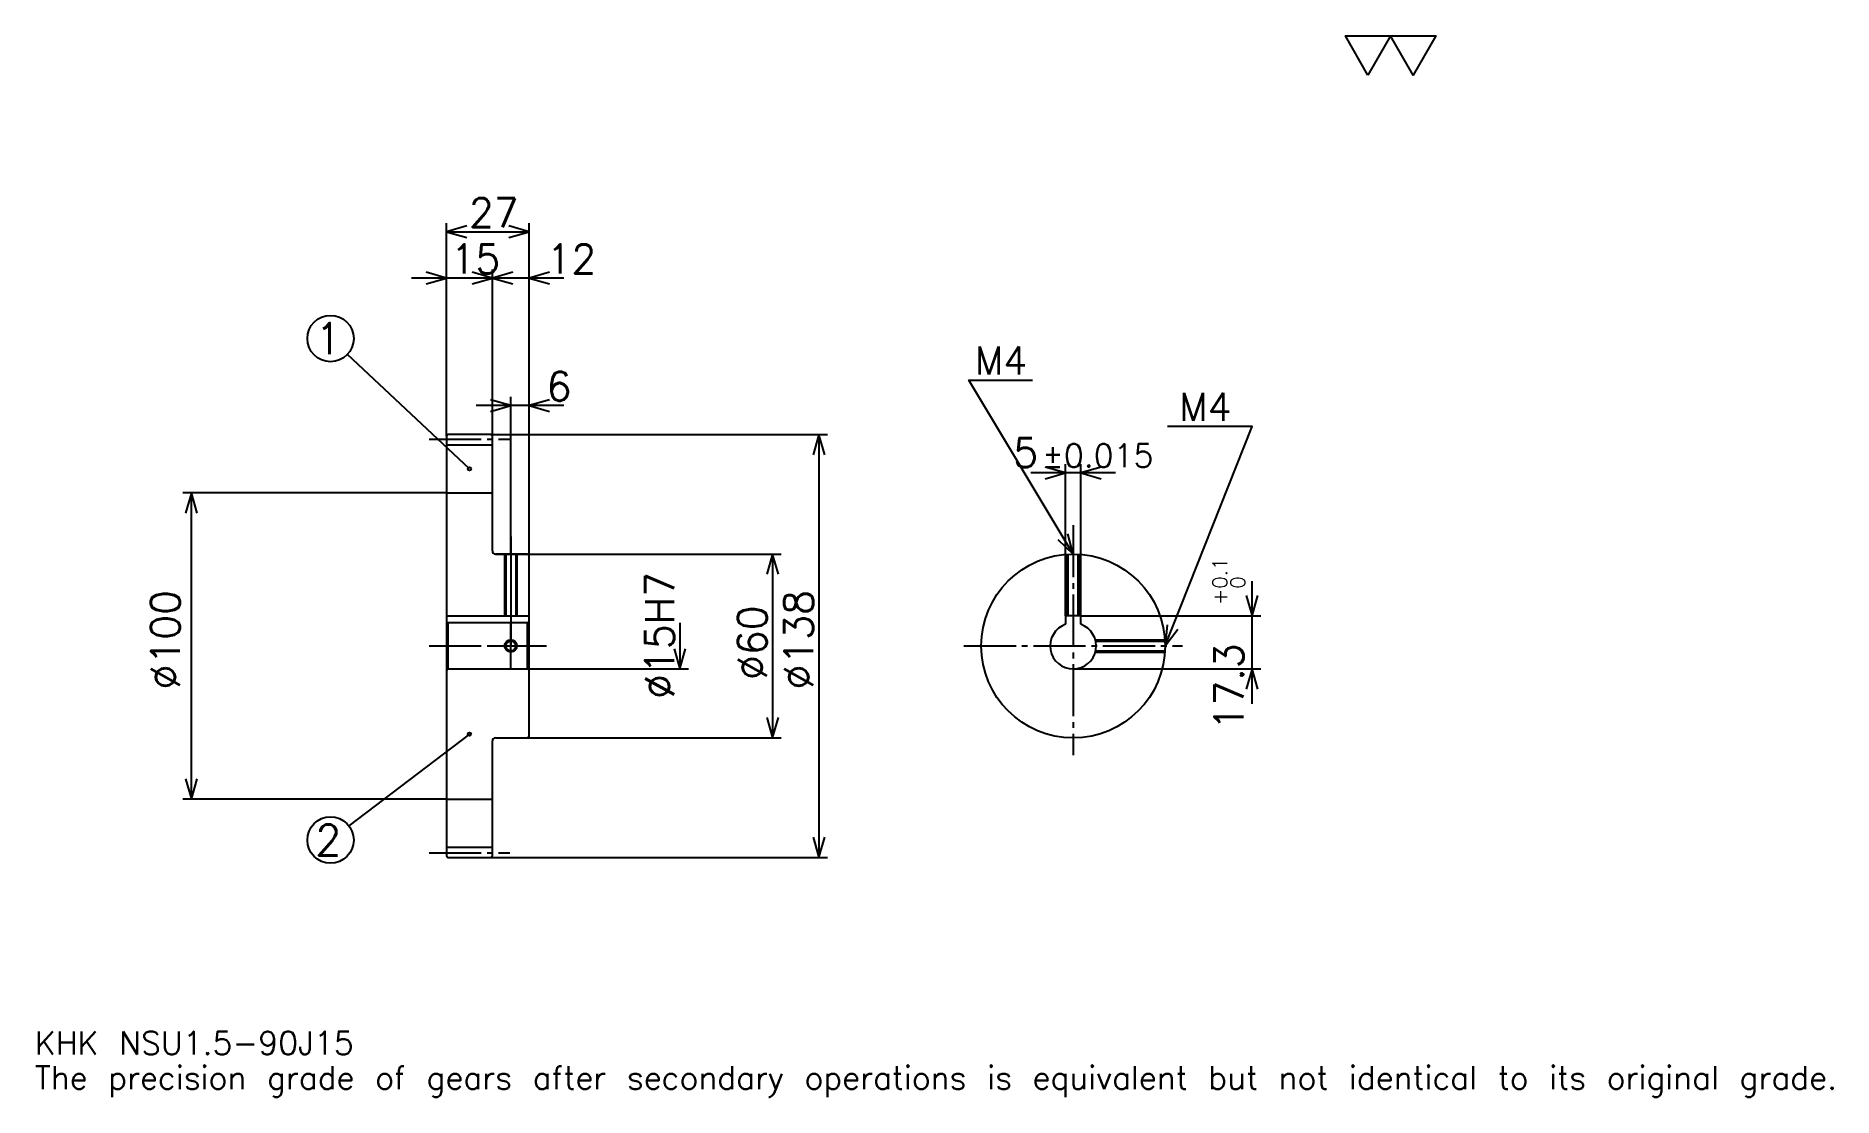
# Model space of a CAD drawing. Extents: x 19 to 606, y 7 to 353.
import ezdxf

# ---------------------------------------------------------------- set-up
doc = ezdxf.new("R2010")
doc.units = 0
doc.linetypes.add('DASHDOT', pattern=[22.695651, 17.021739, -1.891304, 1.891304, -1.891304])
doc.layers.get('0').update_dxf_attribs({"linetype": 'CONTINUOUS'})
doc.layers.add('DASHDOT', color=6, linetype='DASHDOT')
doc.styles.add('KANJI', font='TXT', dxfattribs={"bigfont": 'BIGFONT'})

msp = doc.modelspace()

# ---------------------------------------------------------------- linework, layer by layer
at = {"color": 5}
for p, q in [((153.195663, 223.141312), (153.195663, 292.17392)), ((153.195663, 289.336975), (180.195663, 289.336975)), ((180.195663, 223.141312), (180.195663, 292.17392)), ((168.195663, 223.141312), (168.195663, 277.043488)), ((179.543488, 274.206543), (141.847839, 274.206543)), ((191.543488, 274.206543), (156.847839, 274.206543)), ((160.695663, 211.953812), (120.887444, 249.291916)), ((174.195663, 223.141312), (174.195663, 235.434784)), ((191.543488, 232.597839), (162.847839, 232.597839)), ((153.195663, 222.641312), (153.195663, 223.141312)), ((167.695663, 223.141312), (180.195663, 223.141312)), ((168.195663, 222.641312), (168.195663, 223.141312)), ((174.195663, 184.141312), (174.195663, 223.141312)), ((174.195663, 184.141312), (174.195663, 223.141312)), ((180.195663, 223.141312), (277.597839, 223.141312)), ((180.195663, 183.641312), (180.195663, 223.141312)), ((274.760864, 223.141312), (274.760864, 85.141312)), ((355.217407, 163.941315), (355.217407, 213.456528)), ((360.217407, 163.941315), (360.217407, 213.456528)), ((371.565247, 210.619568), (343.869568, 210.619568)), ((153.195663, 204.141312), (67.141312, 204.141312)), ((69.978271, 104.141312), (69.978271, 204.141312)), ((169.195663, 184.141312), (180.195663, 184.141312)), ((180.195663, 184.141312), (262.467407, 184.141312)), ((259.630432, 184.141312), (259.630432, 124.141312)), ((416.086975, 135.293488), (416.086975, 175.289139)), ((229.369568, 161.641312), (229.369568, 146.641312)), ((360.217407, 163.941315), (418.923889, 163.941315)), ((180.195663, 146.641312), (232.206543, 146.641312)), ((357.717407, 146.641312), (418.923889, 146.641312)), ((160.695663, 125.391312), (121.384506, 95.403595)), ((169.195663, 124.141312), (180.195663, 124.141312)), ((180.195663, 124.141312), (262.467407, 124.141312)), ((153.195663, 104.141312), (67.141312, 104.141312)), ((167.695663, 85.141312), (180.195663, 85.141312)), ((180.195663, 85.141312), (277.597839, 85.141312))]:
    msp.add_line(p, q, dxfattribs=at)
at = {"color": 4}
for p, q in [((153.195663, 219.766312), (168.195663, 219.766312)), ((153.195663, 204.141312), (168.195663, 204.141312)), ((153.195663, 163.941315), (180.195663, 163.941315)), ((153.695663, 161.641312), (153.695663, 146.641312)), ((179.695663, 161.641312), (180.195663, 162.141312)), ((179.695663, 146.641312), (180.195663, 146.141312)), ((153.195663, 104.141312), (168.195663, 104.141312)), ((153.195663, 88.516312), (168.195663, 88.516312))]:
    msp.add_line(p, q, dxfattribs=at)
at = {"color": 7}
msp.add_lwpolyline([(453.913055, 340.434784), (446.536957, 353.220001), (476.041321, 353.220001), (468.665222, 340.434784), (461.289154, 353.220001), (453.913055, 340.434784)], dxfattribs=at)
at = {"color": 5}
for points in [[(159.815231, 291.228271), (153.195663, 289.336975), (159.815231, 287.445648)], [(173.576096, 287.445648), (180.195663, 289.336975), (173.576096, 291.228271)], [(146.576096, 272.315216), (153.195663, 274.206543), (146.576096, 276.097839)], [(161.576096, 272.315216), (168.195663, 274.206543), (161.576096, 276.097839)], [(174.815231, 276.097839), (168.195663, 274.206543), (174.815231, 272.315216)], [(186.815231, 276.097839), (180.195663, 274.206543), (186.815231, 272.315216)], [(357.717407, 184.141312), (323.67392, 240.880432), (344.478271, 240.880432)], [(167.576096, 230.706528), (174.195663, 232.597839), (167.576096, 234.489136)], [(186.815231, 234.489136), (180.195663, 232.597839), (186.815231, 230.706528)], [(276.652191, 216.521744), (274.760864, 223.141312), (272.869568, 216.521744)], [(387.717407, 154.141312), (416.086975, 225.75), (388.473907, 225.75)], [(348.597839, 208.728271), (355.217407, 210.619568), (348.597839, 212.51088)], [(366.836975, 212.51088), (360.217407, 210.619568), (366.836975, 208.728271)], [(71.869576, 197.521744), (69.978271, 204.141312), (68.086967, 197.521744)], [(352.68988, 188.844482), (357.717407, 184.141312), (355.933441, 190.790619)], [(261.521759, 177.521744), (259.630432, 184.141312), (257.739136, 177.521744)], [(414.195679, 170.560883), (416.086975, 163.941315), (417.978271, 170.560883)], [(388.397217, 160.992111), (387.717407, 154.141312), (391.913879, 159.598892)], [(227.478271, 153.26088), (229.369568, 146.641312), (231.26088, 153.26088)], [(417.978271, 140.021744), (416.086975, 146.641312), (414.195679, 140.021744)], [(257.739136, 130.76088), (259.630432, 124.141312), (261.521759, 130.76088)], [(68.086967, 110.76088), (69.978271, 104.141312), (71.869576, 110.76088)], [(272.869568, 91.76088), (274.760864, 85.141312), (276.652191, 91.76088)]]:
    msp.add_lwpolyline(points, dxfattribs=at)
at = {"color": 4}
for points in [[(168.195663, 185.141312), (168.195663, 222.641312), (167.695663, 223.141312), (153.695663, 223.141312), (153.195663, 222.641312), (153.195663, 146.141312)], [(169.195663, 124.141312), (179.695663, 124.141312), (180.195663, 124.641312), (180.195663, 183.641312), (179.695663, 184.141312), (169.195663, 184.141312)], [(172.195663, 184.141312), (172.195663, 163.941315)], [(172.575668, 184.141312), (172.575668, 163.941315)], [(175.815659, 184.141312), (175.815659, 163.941315)], [(176.195663, 184.141312), (176.195663, 163.941315)], [(355.717407, 163.941315), (355.717407, 184.07457)], [(356.097412, 163.941315), (356.097412, 184.097534)], [(359.337402, 163.941315), (359.337402, 184.097534)], [(359.717407, 163.941315), (359.717407, 184.07457)], [(153.195663, 146.141312), (153.695663, 146.641312), (179.695663, 146.641312), (179.695663, 161.641312), (153.695663, 161.641312), (153.195663, 162.141312)], [(360.217407, 161.212372), (360.217407, 163.941315), (355.217407, 163.941315), (355.217407, 161.212372)], [(364.945801, 156.141312), (387.650665, 156.141312)], [(365.040344, 155.761307), (387.673645, 155.761307)], [(365.040344, 152.521317), (387.673645, 152.521317)], [(364.945801, 152.141312), (387.650665, 152.141312)], [(153.195663, 146.141312), (153.195663, 85.641312), (153.695663, 85.141312), (167.695663, 85.141312), (168.195663, 85.641312), (168.195663, 123.141312)]]:
    msp.add_lwpolyline(points, dxfattribs=at)
at = {"color": 5}
for centre, radius in [((115.369576, 254.467407), 7.565217), ((160.695663, 211.953812), 0.567391), ((160.695663, 125.391312), 0.567391), ((115.369576, 90.815224), 7.565217)]:
    msp.add_circle(centre, radius, dxfattribs=at)
at = {"color": 4}
for centre, radius in [((357.717407, 154.141312), 30), ((174.195663, 154.141312), 1.62)]:
    msp.add_circle(centre, radius, dxfattribs=at)
at = {"color": 7}
msp.add_circle((174.195663, 154.141312), 2, dxfattribs=at)
at = {"color": 4}
for centre, radius, start, end in [((169.195663, 185.141312), 1, 180, 270), ((357.717407, 154.141312), 7.5, 109.471220943, 70.528779057), ((169.195663, 123.141312), 1, 90, 180)]:
    msp.add_arc(centre, radius, start, end, dxfattribs=at)
at = {"layer": 'DASHDOT', "color": 7}
for p, q in [((147.521744, 221.641312), (173.869583, 221.641312)), ((357.717407, 193.597839), (357.717407, 118.4674)), ((174.195663, 184.141312), (174.195663, 154.141312)), ((147.521744, 154.141312), (185.869568, 154.141312)), ((322.043488, 154.141312), (393.391296, 154.141312)), ((147.521744, 86.641312), (173.869583, 86.641312))]:
    msp.add_line(p, q, dxfattribs=at)
for points in [[(174.195663, 189.815216), (174.195663, 158.267395)], [(174.195663, 146.467392), (174.195663, 161.815231)], [(166.521744, 154.141312), (181.869568, 154.141312)]]:
    msp.add_lwpolyline(points, dxfattribs=at)

# ---------------------------------------------------------------- texts
at = {"color": 7, "style": 'KANJI'}
for s, height, p in [('27', 9.456522, (160.54892, 290.850006)), ('15', 9.456522, (154.54892, 275.719574)), ('12', 9.456522, (185.869568, 275.719574)), ('1', 10.086957, (110.326096, 249.42392)), ('M4', 9.078261, (325.565247, 242.771744)), ('6', 9.456522, (185.869568, 234.11087)), ('M4', 9.078261, (392.256531, 227.641312)), ('5', 9.456522, (338.197266, 212.51088)), ('%%p0.015', 7.565217, (347.558075, 212.51088)), ('2', 10.086957, (110.326096, 85.771744)), ('KHK NSU1.5-90J15', 7.565217, (18.913044, 20.804348)), ('The precision grade of gears after secondary operations is equivalent but not identical to its original grade.', 7.565217, (18.913044, 9.456522))]:
    msp.add_text(s, height=height, dxfattribs=at).set_placement(p)
for s, height, p in [('%%c15H7', 9.456522, (227.478271, 136.883163)), ('0.1', 4.728261, (407.954346, 172.8246)), ('0', 4.728261, (413.817383, 172.8246)), ('%%c100', 9.456522, (66.195663, 139.956528)), ('%%c138', 9.456522, (272.869568, 139.956528)), ('+', 4.728261, (407.954346, 167.528946)), ('%%c60', 9.456522, (257.739136, 143.029907)), ('17.3', 9.456522, (413.25, 126.597382))]:
    msp.add_text(s, height=height, rotation=90, dxfattribs=at).set_placement(p)

doc.saveas('drawing.dxf')
